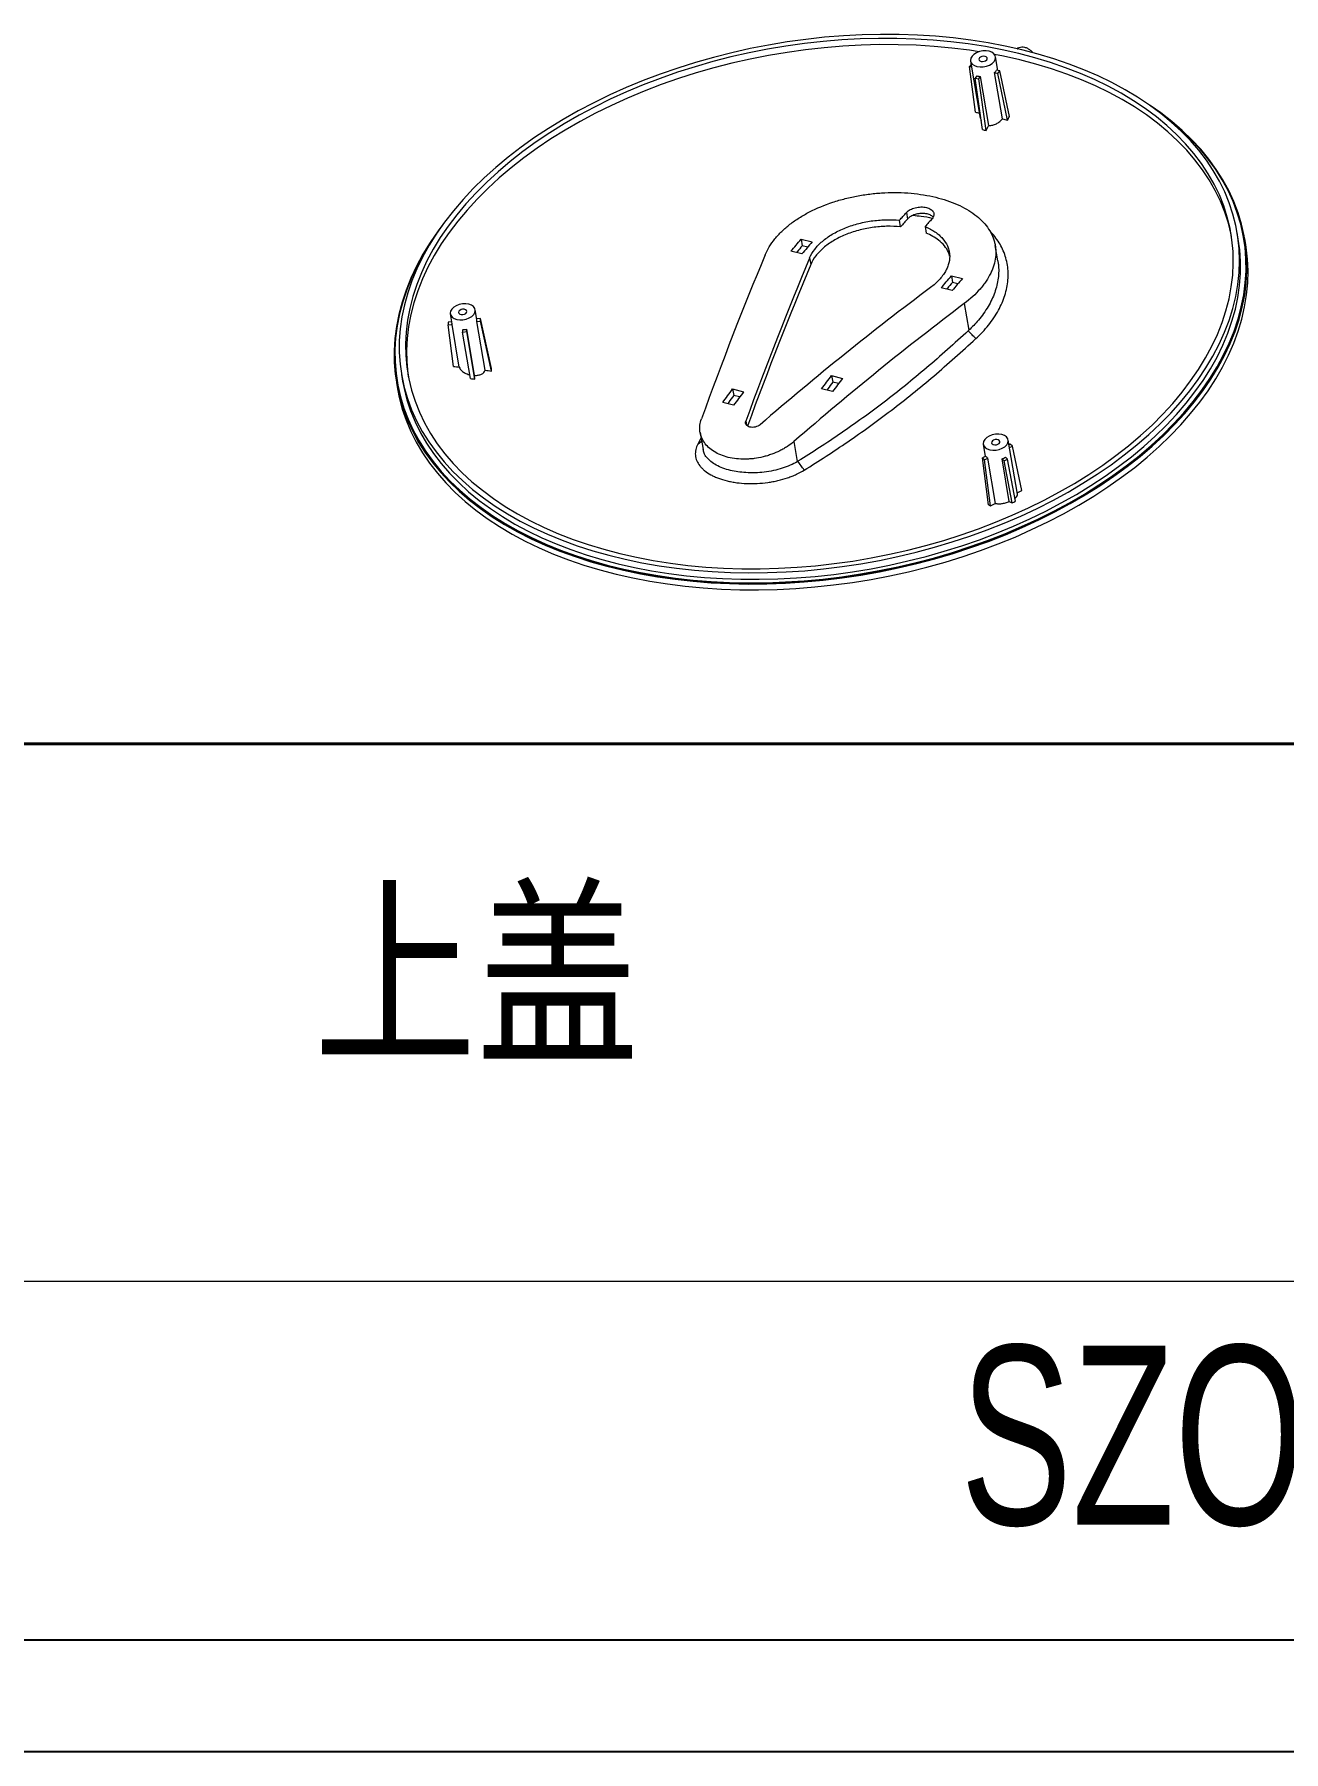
# Model space of a CAD drawing. Header units: inches. Extents: x -1125 to 2189, y 556 to 1115.
# Drawn here: x 289 to 437.1, y 557 to 760.6 of the extents above; entities that cross this region are included whole.
import ezdxf

# ---------------------------------------------------------------- set-up
doc = ezdxf.new("R2010")
doc.units = ezdxf.units.IN
doc.layers.add('文字', color=81, linetype='Continuous')
doc.layers.add('粗实线', color=7, linetype='Continuous', lineweight=30)
doc.layers.add('细实线', color=3, linetype='Continuous', lineweight=9)
doc.styles.add('宋体', font='', dxfattribs={"width": 0.8, "height": 3.5})
doc.styles.add('长仿宋', font='', dxfattribs={"width": 0.7, "height": 4})
doc.styles.get('宋体').set_extended_font_data('SimSun')
doc.styles.get('长仿宋').set_extended_font_data('SimSun')

msp = doc.modelspace()

# ---------------------------------------------------------------- linework, layer by layer
at = {"color": 7, "linetype": 'Continuous', "lineweight": 15}
for p, q in [((399.968, 757.435), (401.121, 750.649)), ((403.199, 756.327), (402.926, 757.938)), ((400.035, 757.038), (399.838, 756.791)), ((399.838, 756.791), (400.088, 756.73)), ((400.554, 751.368), (399.838, 756.791)), ((400.72, 755.696), (400.499, 755.419)), ((400.499, 755.419), (400.934, 755.313)), ((401.382, 749.308), (400.499, 755.419)), ((400.934, 755.313), (401.154, 755.59)), ((401.817, 749.202), (400.934, 755.313)), ((402.137, 749.809), (401.154, 755.59)), ((403.741, 750.581), (402.809, 756.064)), ((402.809, 756.064), (403.211, 755.966)), ((403.449, 756.266), (403.048, 756.364)), ((403.211, 755.966), (403.449, 756.266)), ((404.356, 750.438), (403.211, 755.966)), ((404.57, 750.86), (403.449, 756.266)), ((401.135, 750.652), (401.233, 750.343)), ((392.366, 739.482), (392.497, 738.708)), ((391.68, 737.783), (391.549, 738.557)), ((394.589, 737.814), (394.721, 737.04)), ((431.714, 736.332), (431.583, 737.105)), ((379.98, 734.568), (378.677, 734.887)), ((379.882, 736.317), (381.186, 735.999)), ((379.882, 736.317), (380.014, 735.544)), ((380.666, 735.385), (380.014, 735.544)), ((403.205, 733.749), (402.896, 735.568)), ((432.368, 736.364), (432.355, 736.441)), ((432.585, 735.686), (432.467, 736.381)), ((380.888, 734.087), (381.019, 733.314)), ((397.691, 731.964), (398.994, 731.645)), ((397.691, 731.964), (397.822, 731.191)), ((398.475, 731.031), (397.822, 731.191)), ((397.789, 730.215), (396.486, 730.533)), ((338.281, 727.449), (338.478, 726.291)), ((341.435, 726.793), (341.238, 727.952)), ((341.875, 726.922), (341.422, 726.869)), ((341.886, 726.61), (341.875, 726.922)), ((343.153, 721.003), (341.875, 726.922)), ((399.213, 728.682), (399.752, 725.513)), ((338.438, 726.522), (338.027, 726.474)), ((338.027, 726.474), (338.038, 726.162)), ((338.038, 726.162), (338.496, 726.215)), ((338.65, 721.245), (338.038, 726.162)), ((339.357, 721.151), (338.496, 726.215)), ((339.739, 725.589), (339.749, 725.301)), ((339.749, 725.301), (340.245, 725.358)), ((340.664, 719.795), (339.749, 725.301)), ((341.167, 720.164), (340.235, 725.647)), ((340.245, 725.358), (340.235, 725.647)), ((341.18, 719.728), (340.245, 725.358)), ((341.428, 726.556), (341.886, 726.61)), ((342.41, 720.776), (341.428, 726.556)), ((343.164, 720.691), (341.886, 726.61)), ((331.909, 719.289), (332.027, 718.593)), ((331.994, 719.383), (332.007, 719.305)), ((332.504, 720.264), (332.635, 719.492)), ((371.756, 718.56), (373.059, 718.241)), ((371.756, 718.56), (371.887, 717.786)), ((383.617, 718.267), (382.314, 718.585)), ((383.498, 720.141), (384.801, 719.822)), ((383.498, 720.141), (383.629, 719.368)), ((384.324, 719.198), (383.629, 719.368)), ((371.881, 716.65), (370.578, 716.969)), ((372.593, 717.614), (371.887, 717.786)), ((368.014, 712.786), (367.633, 712.032)), ((367.906, 713.417), (368.251, 711.391)), ((405.526, 706.076), (404.433, 712.503)), ((367.633, 712.032), (368.084, 712.371)), ((379.024, 712.334), (379.429, 709.95)), ((401.769, 710.604), (401.377, 710.414)), ((401.377, 710.414), (401.634, 710.172)), ((402.098, 704.836), (401.377, 710.414)), ((401.476, 712), (401.717, 710.579)), ((404.36, 710.258), (404.123, 710.481)), ((404.669, 712.014), (404.528, 711.945)), ((404.586, 711.607), (404.926, 711.772)), ((404.926, 711.772), (404.669, 712.014)), ((406.041, 706.518), (404.926, 711.772)), ((401.634, 710.172), (402.026, 710.362)), ((402.338, 704.718), (401.634, 710.172)), ((402.937, 705.001), (402.026, 710.362)), ((404.56, 705.211), (403.699, 710.275)), ((403.699, 710.275), (403.936, 710.052)), ((403.936, 710.052), (404.36, 710.258)), ((404.881, 705.054), (403.936, 710.052)), ((405.305, 705.26), (404.36, 710.258)), ((405.497, 706.246), (406.041, 706.518))]:
    msp.add_line(p, q, dxfattribs=at)
at = {"color": 8, "linetype": 'Continuous', "lineweight": 15}
msp.add_line((373.327, 714.738), (373.403, 714.294), dxfattribs=at)
for p, q in [((-148.9, 570.314), (599.586, 570.314)), ((-175.443, 557.043), (612.857, 557.043))]:
    msp.add_line(p, q)
at = {"color": 7, "linetype": 'Continuous', "lineweight": 15, "flags": 128}
for points in [[(406.044, 758.763), (404.075, 759.209), (402.063, 759.594), (400.011, 759.917), (397.924, 760.179), (395.804, 760.378), (393.658, 760.514), (391.489, 760.587), (389.3, 760.596), (387.098, 760.542), (384.885, 760.425), (382.667, 760.245), (380.447, 760.003), (378.231, 759.698), (376.022, 759.331), (373.825, 758.904), (371.645, 758.416), (369.485, 757.87), (367.35, 757.266), (365.244, 756.605), (363.171, 755.888), (361.137, 755.118), (359.143, 754.295), (357.195, 753.421), (355.296, 752.498), (353.451, 751.528), (351.662, 750.512), (349.934, 749.453), (348.269, 748.353), (346.671, 747.214), (345.144, 746.038), (343.69, 744.828), (342.312, 743.585), (341.012, 742.313), (339.795, 741.014), (338.661, 739.69), (337.613, 738.345), (336.654, 736.98), (335.785, 735.599), (335.007, 734.204), (334.323, 732.798), (333.734, 731.384), (333.24, 729.965), (332.844, 728.543), (332.545, 727.122), (332.344, 725.703), (332.242, 724.291), (332.239, 722.887), (332.335, 721.494), (332.53, 720.116), (332.822, 718.755), (333.213, 717.414), (333.7, 716.095), (334.284, 714.801), (334.962, 713.535), (335.734, 712.298), (336.598, 711.095), (337.552, 709.926), (338.594, 708.794), (339.723, 707.702), (340.935, 706.651), (342.229, 705.645), (343.603, 704.684), (345.052, 703.77), (346.575, 702.906), (348.169, 702.094), (349.829, 701.334), (351.554, 700.628), (353.339, 699.978), (355.181, 699.385), (357.077, 698.851), (359.022, 698.375), (361.012, 697.96), (363.045, 697.606), (365.115, 697.313), (367.219, 697.083), (369.352, 696.915), (371.511, 696.811), (373.69, 696.769), (375.886, 696.791), (378.094, 696.877), (380.31, 697.025), (382.53, 697.237), (384.748, 697.511), (386.962, 697.847), (389.165, 698.244), (391.354, 698.701), (393.525, 699.218), (395.673, 699.793), (397.794, 700.426), (399.883, 701.115), (401.938, 701.859), (403.952, 702.656), (405.924, 703.504), (407.847, 704.403), (409.72, 705.35), (411.538, 706.343), (413.297, 707.381), (414.994, 708.46), (416.625, 709.58), (418.188, 710.738), (419.679, 711.932), (421.096, 713.158), (422.435, 714.416), (423.693, 715.702), (424.869, 717.014), (425.96, 718.349), (426.964, 719.704), (427.879, 721.077), (428.702, 722.465), (429.433, 723.866), (430.07, 725.276), (430.612, 726.693), (431.057, 728.114), (431.405, 729.536), (431.655, 730.957), (431.806, 732.373), (431.858, 733.781), (431.812, 735.18), (431.667, 736.565), (431.423, 737.935), (431.081, 739.287), (430.642, 740.617), (430.106, 741.924), (429.475, 743.204), (428.75, 744.456), (427.932, 745.676), (427.023, 746.863), (426.025, 748.014), (424.939, 749.126), (423.768, 750.197), (422.515, 751.226), (421.181, 752.21), (419.769, 753.148), (418.282, 754.036), (416.724, 754.875), (415.096, 755.661), (413.403, 756.394), (411.648, 757.072), (409.834, 757.694), (407.964, 758.258), (406.044, 758.763)], [(405.685, 758.314), (403.732, 758.756), (401.736, 759.137), (399.699, 759.457), (397.627, 759.715), (395.524, 759.91), (393.393, 760.043), (391.24, 760.112), (389.068, 760.119), (386.882, 760.061), (384.687, 759.941), (382.486, 759.758), (380.284, 759.512), (378.085, 759.204), (375.895, 758.834), (373.717, 758.404), (371.555, 757.914), (369.415, 757.365), (367.301, 756.759), (365.216, 756.095), (363.164, 755.377), (361.151, 754.605), (359.18, 753.781), (357.255, 752.906), (355.38, 751.982), (353.559, 751.011), (351.795, 749.996), (350.092, 748.937), (348.453, 747.838), (346.882, 746.7), (345.381, 745.526), (343.955, 744.318), (342.605, 743.079), (341.335, 741.81), (340.146, 740.515), (339.042, 739.197), (338.025, 737.857), (337.096, 736.498), (336.258, 735.124), (335.512, 733.737), (334.86, 732.34), (334.302, 730.935), (333.841, 729.526), (333.477, 728.115), (333.211, 726.705), (333.043, 725.3), (332.974, 723.901), (333.003, 722.511), (333.132, 721.135), (333.359, 719.773), (333.683, 718.429), (334.106, 717.106), (334.624, 715.806), (335.239, 714.533), (335.947, 713.287), (336.749, 712.073), (337.641, 710.892), (338.623, 709.747), (339.693, 708.64), (340.848, 707.574), (342.085, 706.55), (343.404, 705.57), (344.8, 704.638), (346.271, 703.753), (347.814, 702.919), (349.426, 702.137), (351.103, 701.408), (352.843, 700.734), (354.642, 700.116), (356.496, 699.556), (358.401, 699.054), (360.354, 698.613), (362.351, 698.231), (364.388, 697.912), (366.459, 697.654), (368.563, 697.458), (370.693, 697.326), (372.847, 697.256), (375.018, 697.25), (377.204, 697.307), (379.4, 697.428), (381.601, 697.611), (383.803, 697.857), (386.001, 698.165), (388.192, 698.534), (390.37, 698.964), (392.531, 699.454), (394.671, 700.003), (396.786, 700.61), (398.871, 701.273), (400.922, 701.992), (402.935, 702.764), (404.906, 703.588), (406.831, 704.463), (408.707, 705.387), (410.528, 706.357), (412.292, 707.373), (413.995, 708.431), (415.634, 709.53), (417.205, 710.668), (418.705, 711.842), (420.132, 713.05), (421.482, 714.29), (422.752, 715.558), (423.94, 716.853), (425.044, 718.172), (426.062, 719.512), (426.99, 720.87), (427.829, 722.244), (428.575, 723.632), (429.227, 725.029), (429.784, 726.433), (430.245, 727.843), (430.609, 729.254), (430.876, 730.663), (431.044, 732.069), (431.113, 733.468), (431.083, 734.857), (430.955, 736.234), (430.728, 737.596), (430.403, 738.939), (429.981, 740.262), (429.462, 741.562), (428.848, 742.836), (428.139, 744.081), (427.338, 745.296), (426.445, 746.476), (425.463, 747.621), (424.394, 748.728), (423.239, 749.795), (422.001, 750.819), (420.683, 751.798), (419.287, 752.731), (417.816, 753.615), (416.273, 754.45), (414.661, 755.232), (412.983, 755.961), (411.243, 756.635), (409.445, 757.253), (407.591, 757.813), (405.685, 758.314)], [(401.002, 758.538), (399.825, 758.715), (397.753, 758.973), (395.65, 759.168), (393.52, 759.301), (391.366, 759.37), (389.194, 759.376), (387.009, 759.319), (384.813, 759.199), (382.612, 759.015), (380.41, 758.769), (378.211, 758.462), (376.021, 758.092), (373.843, 757.662), (371.682, 757.172), (369.541, 756.623), (367.427, 756.016), (365.342, 755.353), (363.291, 754.635), (361.277, 753.863), (359.306, 753.038), (357.381, 752.163), (355.506, 751.24), (353.685, 750.269), (351.921, 749.254), (350.218, 748.195), (348.579, 747.096), (347.008, 745.958), (345.508, 744.784), (344.081, 743.576), (342.731, 742.337), (341.461, 741.068), (340.273, 739.773), (339.169, 738.454), (338.151, 737.114), (337.223, 735.756), (336.384, 734.382), (335.638, 732.995), (334.986, 731.598), (334.429, 730.193), (333.967, 728.784), (333.603, 727.373), (333.337, 725.963), (333.169, 724.557), (333.1, 723.158), (333.13, 721.769), (333.258, 720.392), (333.31, 720.019)], [(402.163, 758.585), (401.802, 758.636), (401.416, 758.624), (401.032, 758.547), (400.676, 758.412), (400.374, 758.227), (400.144, 758.005), (400.003, 757.762), (399.96, 757.514), (400.019, 757.277), (400.175, 757.068), (400.417, 756.902), (400.73, 756.789), (401.092, 756.737), (401.478, 756.75), (401.862, 756.827), (402.217, 756.962), (402.52, 757.147), (402.75, 757.368), (402.891, 757.611), (402.933, 757.86), (402.875, 758.096), (402.719, 758.305), (402.476, 758.472), (402.163, 758.585)], [(401.686, 757.986), (401.501, 758.004), (401.308, 757.973), (401.137, 757.899), (401.012, 757.793), (400.954, 757.67), (400.971, 757.55), (401.06, 757.451), (401.208, 757.387), (401.392, 757.37), (401.585, 757.4), (401.757, 757.474), (401.881, 757.581), (401.939, 757.703), (401.923, 757.823), (401.834, 757.923), (401.686, 757.986)], [(405.811, 757.572), (403.858, 758.014), (402.792, 758.226)], [(430.903, 736.607), (430.854, 736.853), (430.529, 738.197), (430.107, 739.52), (429.588, 740.82), (428.974, 742.094), (428.266, 743.339), (427.464, 744.553), (426.572, 745.734), (425.59, 746.879), (424.52, 747.986), (423.365, 749.053), (422.128, 750.077), (420.809, 751.056), (419.413, 751.989), (417.942, 752.873), (416.399, 753.707), (414.787, 754.49), (413.11, 755.219), (411.37, 755.893), (409.571, 756.51), (407.717, 757.07), (405.811, 757.572)], [(337.287, 737.897), (336.845, 737.298), (335.9, 735.919), (335.046, 734.523), (334.284, 733.115), (333.616, 731.697), (333.043, 730.27), (332.566, 728.839), (332.186, 727.407), (331.904, 725.975), (331.72, 724.546), (331.636, 723.124), (331.65, 721.711), (331.763, 720.311), (331.974, 718.924), (332.284, 717.556), (332.692, 716.207), (333.196, 714.882), (333.797, 713.581), (334.492, 712.309), (335.28, 711.066), (336.16, 709.857), (337.131, 708.683), (338.189, 707.546), (339.334, 706.449), (340.562, 705.394), (341.872, 704.383), (343.261, 703.418), (344.726, 702.5), (346.264, 701.632), (347.873, 700.816), (349.548, 700.052), (351.288, 699.343), (353.088, 698.689), (354.945, 698.092), (356.855, 697.554), (358.815, 697.075), (360.821, 696.656), (362.868, 696.298), (364.954, 696.002), (367.073, 695.768), (369.221, 695.597), (371.395, 695.489), (373.59, 695.444), (375.802, 695.463), (378.027, 695.545), (380.259, 695.69), (382.496, 695.898), (384.731, 696.168), (386.962, 696.501), (389.184, 696.895), (391.391, 697.349), (393.581, 697.863), (395.748, 698.436), (397.889, 699.066), (399.999, 699.753), (402.075, 700.494), (404.111, 701.289), (406.104, 702.136), (408.051, 703.034), (409.947, 703.98), (411.789, 704.972), (413.573, 706.009), (415.295, 707.089), (416.953, 708.21), (418.542, 709.369), (420.061, 710.564), (421.505, 711.793), (422.872, 713.053), (424.16, 714.342), (425.365, 715.658), (426.486, 716.997), (427.521, 718.358), (428.467, 719.737), (429.322, 721.132), (430.084, 722.54), (430.754, 723.959), (431.328, 725.385), (431.806, 726.816), (432.186, 728.249), (432.469, 729.681), (432.654, 731.109), (432.74, 732.531), (432.727, 733.944), (432.614, 735.345), (432.404, 736.731), (432.095, 738.1), (431.688, 739.449), (431.185, 740.775), (430.585, 742.076), (429.891, 743.348), (429.103, 744.591), (428.224, 745.801), (427.255, 746.975), (426.197, 748.112), (425.053, 749.209), (423.826, 750.265), (422.517, 751.277), (421.242, 752.167)], [(336.674, 737.011), (335.959, 735.95), (335.109, 734.558), (334.35, 733.153), (333.686, 731.738), (333.116, 730.316), (332.642, 728.889), (332.265, 727.459), (331.985, 726.031), (331.804, 724.606), (331.721, 723.188), (331.737, 721.779), (331.851, 720.382), (332.063, 719), (332.374, 717.635), (332.782, 716.291), (333.286, 714.969), (333.886, 713.672), (334.58, 712.403), (335.367, 711.164), (336.246, 709.959), (337.215, 708.788), (338.271, 707.654), (339.413, 706.561), (340.639, 705.509), (341.946, 704.5), (343.332, 703.538), (344.793, 702.623), (346.328, 701.758), (347.933, 700.943), (349.604, 700.182), (351.339, 699.474), (353.135, 698.822), (354.987, 698.227), (356.893, 697.69), (358.847, 697.213), (360.848, 696.795), (362.89, 696.438), (364.97, 696.142), (367.083, 695.909), (369.226, 695.738), (371.394, 695.63), (373.584, 695.585), (375.79, 695.603), (378.008, 695.684), (380.235, 695.829), (382.465, 696.036), (384.695, 696.305), (386.92, 696.636), (389.136, 697.029), (391.338, 697.481), (393.522, 697.994), (395.684, 698.564), (397.82, 699.192), (399.925, 699.876), (401.995, 700.615), (404.027, 701.407), (406.016, 702.251), (407.958, 703.146), (409.85, 704.088), (411.688, 705.077), (413.468, 706.111), (415.187, 707.188), (416.842, 708.305), (418.428, 709.46), (419.944, 710.651), (421.386, 711.876), (422.751, 713.133), (424.038, 714.418), (425.242, 715.729), (426.362, 717.065), (427.396, 718.422), (428.341, 719.797), (429.196, 721.188), (429.959, 722.592), (430.629, 724.007), (431.204, 725.429), (431.683, 726.856), (432.066, 728.285), (432.351, 729.714), (432.538, 731.138), (432.626, 732.557), (432.616, 733.967), (432.507, 735.364), (432.3, 736.747), (431.995, 738.113), (431.593, 739.459), (431.094, 740.783), (430.499, 742.081), (429.81, 743.351), (429.028, 744.592), (428.154, 745.799), (427.191, 746.972), (426.139, 748.107), (425.002, 749.204), (423.78, 750.258), (422.478, 751.269), (422.113, 751.533)], [(391.549, 738.557), (391.651, 738.673), (391.753, 738.789), (391.855, 738.905), (391.957, 739.021), (392.059, 739.136), (392.161, 739.252), (392.264, 739.367), (392.366, 739.482)], [(392.497, 738.708), (392.395, 738.593), (392.293, 738.478), (392.191, 738.362), (392.089, 738.247), (391.986, 738.131), (391.884, 738.015), (391.782, 737.899), (391.68, 737.783)], [(395.406, 738.739), (395.304, 738.624), (395.202, 738.508), (395.1, 738.393), (394.998, 738.277), (394.895, 738.162), (394.793, 738.046), (394.691, 737.93), (394.589, 737.814)], [(332.007, 719.305), (332.073, 718.941), (332.382, 717.576), (332.789, 716.23), (333.293, 714.907), (333.892, 713.609), (334.585, 712.339), (335.372, 711.099), (336.251, 709.892), (337.219, 708.72), (338.276, 707.586), (339.418, 706.491), (340.644, 705.438), (341.951, 704.429), (343.337, 703.466), (344.799, 702.55), (346.335, 701.684), (347.94, 700.869), (349.612, 700.106), (351.349, 699.398), (353.145, 698.746), (354.999, 698.151), (356.905, 697.613), (358.861, 697.135), (360.863, 696.717), (362.906, 696.36), (364.987, 696.064), (367.102, 695.831), (369.247, 695.66), (371.416, 695.552), (373.607, 695.507), (375.815, 695.526), (378.035, 695.608), (380.263, 695.753), (382.495, 695.96), (384.726, 696.23), (386.952, 696.562), (389.169, 696.955), (391.373, 697.409), (393.558, 697.922), (395.721, 698.494), (397.858, 699.123), (399.964, 699.808), (402.035, 700.548), (404.067, 701.341), (406.057, 702.187), (408, 703.082), (409.892, 704.026), (411.73, 705.016), (413.51, 706.052), (415.229, 707.129), (416.884, 708.248), (418.47, 709.404), (419.986, 710.597), (421.427, 711.824), (422.792, 713.081), (424.077, 714.368), (425.28, 715.681), (426.399, 717.018), (427.431, 718.376), (428.375, 719.752), (429.229, 721.145), (429.99, 722.55), (430.658, 723.966), (431.231, 725.389), (431.708, 726.817), (432.088, 728.247), (432.371, 729.676), (432.555, 731.102), (432.641, 732.521), (432.627, 733.931), (432.516, 735.33), (432.368, 736.364)], [(332.027, 718.593), (332.234, 717.547), (332.593, 716.187), (333.049, 714.85), (333.601, 713.536), (334.249, 712.249), (334.991, 710.991), (335.825, 709.765), (336.751, 708.573), (337.765, 707.417), (338.867, 706.299), (340.054, 705.223), (341.323, 704.189), (342.673, 703.201), (344.1, 702.259), (345.603, 701.366), (347.177, 700.523), (348.819, 699.733), (350.528, 698.996), (352.298, 698.314), (354.127, 697.688), (356.012, 697.121), (357.948, 696.612), (359.931, 696.163), (361.958, 695.774), (364.026, 695.447), (366.129, 695.182), (368.263, 694.979), (370.425, 694.84), (372.611, 694.763), (374.815, 694.75), (377.034, 694.801), (379.264, 694.914), (381.499, 695.091), (383.736, 695.331), (385.97, 695.632), (388.197, 695.996), (390.412, 696.42), (392.612, 696.905), (394.791, 697.449), (396.946, 698.05), (399.072, 698.709), (401.165, 699.424), (403.222, 700.192), (405.238, 701.014), (407.208, 701.887), (409.13, 702.809), (410.999, 703.778), (412.813, 704.794), (414.566, 705.853), (416.257, 706.954), (417.881, 708.094), (419.435, 709.272), (420.916, 710.484), (422.322, 711.729), (423.65, 713.005), (424.897, 714.308), (426.06, 715.636), (427.138, 716.987), (428.128, 718.357), (429.028, 719.745), (429.837, 721.147), (430.553, 722.561), (431.174, 723.984), (431.7, 725.413), (432.129, 726.846), (432.46, 728.279), (432.693, 729.709), (432.828, 731.135), (432.864, 732.553), (432.8, 733.961), (432.638, 735.355), (432.585, 735.686)], [(332.635, 719.492), (332.8, 718.637), (333.143, 717.287), (333.584, 715.958), (334.12, 714.653), (334.752, 713.374), (335.478, 712.124), (336.297, 710.905), (337.206, 709.72), (338.204, 708.57), (339.29, 707.46), (340.461, 706.389), (341.714, 705.362), (343.048, 704.379), (344.459, 703.442), (345.945, 702.555), (347.502, 701.717), (349.129, 700.932), (350.821, 700.199), (352.575, 699.522), (354.388, 698.901), (356.255, 698.338), (358.175, 697.833), (360.141, 697.388), (362.152, 697.003), (364.202, 696.68), (366.288, 696.418), (368.405, 696.219), (370.549, 696.083), (372.717, 696.01), (374.903, 696), (377.104, 696.053), (379.315, 696.17), (381.531, 696.349), (383.749, 696.591), (385.963, 696.895), (388.17, 697.26), (390.366, 697.687), (392.545, 698.173), (394.703, 698.718), (396.837, 699.321), (398.941, 699.981), (401.012, 700.696), (403.046, 701.465), (405.039, 702.286), (406.986, 703.158), (408.884, 704.079), (410.729, 705.048), (412.518, 706.062), (414.246, 707.119), (415.911, 708.217), (417.509, 709.354), (419.037, 710.528), (420.492, 711.737), (421.871, 712.978), (423.171, 714.248), (424.39, 715.545), (425.525, 716.867), (426.575, 718.211), (427.536, 719.574), (428.407, 720.953), (429.187, 722.347), (429.874, 723.751), (430.466, 725.163), (430.962, 726.581), (431.362, 728.002), (431.664, 729.423), (431.868, 730.84), (431.974, 732.252), (431.981, 733.655), (431.889, 735.046), (431.714, 736.332)], [(378.677, 734.887), (378.828, 735.066), (378.978, 735.246), (379.129, 735.425), (379.28, 735.604), (379.43, 735.783), (379.581, 735.961), (379.732, 736.139), (379.882, 736.317)], [(380.014, 735.544), (379.863, 735.366), (379.712, 735.188), (379.562, 735.01), (379.411, 734.831), (379.325, 734.729)], [(381.186, 735.999), (381.035, 735.821), (380.884, 735.643), (380.733, 735.464), (380.583, 735.285), (380.432, 735.106), (380.281, 734.927), (380.131, 734.748), (379.98, 734.568)], [(396.486, 730.533), (396.636, 730.713), (396.787, 730.892), (396.937, 731.071), (397.088, 731.25), (397.239, 731.429), (397.389, 731.608), (397.54, 731.786), (397.691, 731.964)], [(397.822, 731.191), (397.671, 731.013), (397.521, 730.835), (397.37, 730.656), (397.219, 730.478), (397.133, 730.375)], [(398.994, 731.645), (398.843, 731.467), (398.692, 731.289), (398.542, 731.111), (398.391, 730.932), (398.24, 730.753), (398.09, 730.574), (397.939, 730.394), (397.789, 730.215)], [(338.273, 727.528), (338.332, 727.291), (338.488, 727.082), (338.73, 726.916), (339.043, 726.803), (339.405, 726.751), (339.791, 726.764), (340.174, 726.84), (340.53, 726.976), (340.833, 727.16), (341.063, 727.382), (341.204, 727.625), (341.246, 727.874), (341.188, 728.11), (341.032, 728.319), (340.789, 728.485), (340.476, 728.598), (340.114, 728.65), (339.728, 728.637), (339.345, 728.561), (338.989, 728.425), (338.686, 728.241), (338.457, 728.019), (338.315, 727.776), (338.273, 727.528)], [(339.264, 727.643), (339.306, 727.528), (339.416, 727.439), (339.579, 727.39), (339.77, 727.388), (339.959, 727.434), (340.117, 727.521), (340.221, 727.634), (340.255, 727.758), (340.213, 727.873), (340.103, 727.962), (339.94, 728.011), (339.749, 728.013), (339.56, 727.967), (339.402, 727.881), (339.298, 727.767), (339.264, 727.643)], [(338.496, 726.215), (338.485, 726.253), (338.478, 726.291)], [(370.578, 716.969), (370.725, 717.169), (370.872, 717.368), (371.019, 717.567), (371.167, 717.766), (371.314, 717.965), (371.461, 718.163), (371.609, 718.362), (371.756, 718.56)], [(382.314, 718.585), (382.461, 718.781), (382.609, 718.976), (382.757, 719.17), (382.905, 719.365), (383.053, 719.559), (383.201, 719.753), (383.349, 719.947), (383.498, 720.141)], [(383.629, 719.368), (383.481, 719.175), (383.333, 718.981), (383.185, 718.787), (383.037, 718.592), (382.919, 718.437)], [(384.801, 719.822), (384.652, 719.629), (384.504, 719.435), (384.356, 719.241), (384.208, 719.046), (384.06, 718.852), (383.912, 718.657), (383.764, 718.462), (383.617, 718.267)], [(371.887, 717.786), (371.74, 717.588), (371.593, 717.39), (371.445, 717.191), (371.298, 716.993), (371.173, 716.823)], [(373.059, 718.241), (372.912, 718.043), (372.764, 717.845), (372.617, 717.646), (372.47, 717.447), (372.322, 717.249), (372.175, 717.049), (372.028, 716.85), (371.881, 716.65)], [(403.725, 711.527), (404.028, 711.711), (404.258, 711.933), (404.399, 712.176), (404.441, 712.425), (404.382, 712.661), (404.226, 712.87), (403.984, 713.036), (403.671, 713.149), (403.309, 713.201), (402.923, 713.188), (402.54, 713.112), (402.184, 712.976), (401.881, 712.792), (401.651, 712.57), (401.51, 712.327), (401.468, 712.078), (401.526, 711.842), (401.683, 711.633), (401.925, 711.467), (402.238, 711.354), (402.6, 711.302), (402.986, 711.315), (403.369, 711.391), (403.725, 711.527)], [(403.211, 712.01), (403.354, 712.107), (403.436, 712.226), (403.444, 712.35), (403.378, 712.458), (403.248, 712.534), (403.073, 712.568), (402.88, 712.554), (402.698, 712.493), (402.555, 712.396), (402.473, 712.277), (402.464, 712.154), (402.53, 712.045), (402.661, 711.969), (402.836, 711.935), (403.029, 711.949), (403.211, 712.01)]]:
    msp.add_lwpolyline(points, dxfattribs=at)
at = {"color": 7, "linetype": 'Continuous', "lineweight": 15}
for centre, radius, start, end in [((401.342, 757.299), 1.72, 248.79176, 263.73335), ((402.095, 756.879), 1.084, 311.23669, 331.58988), ((340.838, 726.694), 0.606, 346.85245, 9.41819), ((339.713, 727.975), 2.386, 270.63878, 282.64072), ((402.466, 711.088), 0.849, 214.75797, 238.72505), ((403.036, 712.177), 2.014, 289.20308, 302.64574)]:
    msp.add_arc(centre, radius, start, end, dxfattribs=at)
for centre, major_axis, ratio, start_param, end_param in [((417.007, 472.624), (24.479, 335.445), 0.2798359, 0.69595, 0.7838936), ((421.931, 471.42), (24.479, 335.445), 0.2798359, 0.6919409, 0.7798786), ((421.931, 471.42), (24.405, 334.435), 0.2798359, 0.6918527, 0.7791777), ((432.061, 468.944), (154.941, 300.582), 0.5859955, 0.8791644, 0.9671021), ((436.985, 467.74), (154.941, 300.582), 0.5859955, 0.8831734, 0.9711171)]:
    msp.add_ellipse(centre, major_axis=major_axis, ratio=ratio, start_param=start_param, end_param=end_param, dxfattribs=at)
for points, knots in [([(405.509, 758.869), (405.513, 758.877), (405.557, 758.963), (405.733, 759.059), (406.02, 759.129), (406.364, 759.091), (406.722, 758.958), (407.054, 758.737), (407.279, 758.54), (407.358, 758.418), (407.368, 758.402)], [0, 0, 0, 0, 0.0155698, 0.1755007, 0.3354874, 0.496245, 0.6561001, 0.8160313, 0.9760186, 1, 1, 1, 1]), ([(400.554, 751.368), (400.621, 751.35), (400.776, 751.31), (400.931, 751.271), (401.02, 751.248)], [0, 0, 0, 0, 0.4320731, 1, 1, 1, 1]), ([(402.137, 749.809), (402.283, 749.798), (402.438, 749.809), (402.741, 749.872), (402.893, 749.925), (403.176, 750.063), (403.311, 750.15), (403.489, 750.299), (403.545, 750.352), (403.649, 750.463), (403.698, 750.521), (403.741, 750.581)], [0, 0, 0, 0, 0.25, 0.25, 0.5, 0.5, 0.75, 0.75, 0.875, 0.875, 1, 1, 1, 1]), ([(403.741, 750.581), (403.844, 750.557), (403.946, 750.533), (404.151, 750.485), (404.254, 750.462), (404.356, 750.438)], [0, 0, 0, 0, 0.5, 0.5, 1, 1, 1, 1]), ([(375.612, 734.452), (375.886, 735.107), (376.272, 735.741), (376.895, 736.507), (377.027, 736.659), (377.301, 736.957), (377.444, 737.103), (377.891, 737.534), (378.212, 737.811), (378.901, 738.346), (379.268, 738.604), (379.855, 738.974), (380.056, 739.095), (380.465, 739.329), (380.674, 739.442), (381.737, 739.989), (382.65, 740.37), (383.872, 740.774), (384.119, 740.851), (384.617, 740.996), (384.867, 741.064), (385.623, 741.256), (386.133, 741.367), (387.166, 741.555), (387.69, 741.633), (388.484, 741.723), (388.75, 741.749), (389.278, 741.792), (389.541, 741.809), (390.852, 741.871), (391.887, 741.851), (393.418, 741.715), (393.919, 741.652), (394.894, 741.493), (395.37, 741.397), (396.762, 741.056), (397.613, 740.769), (398.78, 740.25), (399.15, 740.062), (399.851, 739.656), (400.175, 739.441), (400.773, 738.99), (401.047, 738.753), (401.544, 738.256), (401.768, 737.996), (402.359, 737.183), (402.634, 736.614), (402.837, 735.87), (402.87, 735.719), (402.921, 735.415), (402.94, 735.26), (402.973, 734.794), (402.965, 734.482), (402.89, 733.856), (402.824, 733.541), (402.68, 733.068), (402.625, 732.909), (402.5, 732.592), (402.429, 732.432), (402.197, 731.956), (402.014, 731.641), (401.699, 731.175), (401.587, 731.02), (401.349, 730.713), (401.223, 730.56), (400.562, 729.803), (399.936, 729.227), (399.213, 728.682)], [0, 0, 0, 0, 0.0625, 0.0625, 0.078125, 0.078125, 0.09375, 0.09375, 0.125, 0.125, 0.15625, 0.15625, 0.171875, 0.171875, 0.1875, 0.1875, 0.25, 0.25, 0.265625, 0.265625, 0.28125, 0.28125, 0.3125, 0.3125, 0.34375, 0.34375, 0.359375, 0.359375, 0.375, 0.375, 0.4375, 0.4375, 0.46875, 0.46875, 0.5, 0.5, 0.5625, 0.5625, 0.59375, 0.59375, 0.625, 0.625, 0.65625, 0.65625, 0.6875, 0.6875, 0.75, 0.75, 0.765625, 0.765625, 0.78125, 0.78125, 0.8125, 0.8125, 0.84375, 0.84375, 0.859375, 0.859375, 0.875, 0.875, 0.90625, 0.90625, 0.921875, 0.921875, 0.9375, 0.9375, 1, 1, 1, 1]), ([(392.366, 739.482), (392.422, 739.545), (392.487, 739.605), (392.634, 739.718), (392.717, 739.772), (392.897, 739.869), (392.992, 739.912), (393.195, 739.989), (393.303, 740.022), (393.522, 740.076), (393.633, 740.097), (393.862, 740.126), (393.977, 740.134), (394.202, 740.137), (394.315, 740.132), (394.533, 740.108), (394.637, 740.09), (394.836, 740.042), (394.931, 740.011), (395.105, 739.939), (395.183, 739.898), (395.325, 739.805), (395.387, 739.753), (395.49, 739.644), (395.532, 739.586), (395.594, 739.462), (395.614, 739.399), (395.632, 739.268), (395.63, 739.201), (395.603, 739.067), (395.579, 739), (395.509, 738.868), (395.462, 738.802), (395.406, 738.739)], [0, 0, 0, 0, 0.0625, 0.0625, 0.125, 0.125, 0.1875, 0.1875, 0.25, 0.25, 0.3125, 0.3125, 0.375, 0.375, 0.4375, 0.4375, 0.5, 0.5, 0.5625, 0.5625, 0.625, 0.625, 0.6875, 0.6875, 0.75, 0.75, 0.8125, 0.8125, 0.875, 0.875, 0.9375, 0.9375, 1, 1, 1, 1]), ([(395.534, 738.958), (395.425, 739.041), (395.205, 739.209), (394.695, 739.346), (394.118, 739.378), (393.525, 739.291), (392.991, 739.097), (392.662, 738.881), (392.529, 738.741), (392.497, 738.708)], [0, 0, 0, 0, 0.1548908, 0.3137805, 0.4724868, 0.6312828, 0.7903924, 0.9498758, 1, 1, 1, 1]), ([(393.185, 739.146), (393.497, 739.119), (394.254, 739.053), (395.01, 738.922), (395.427, 738.796), (395.447, 738.79)], [0, 0, 0, 0, 0.4013248, 0.9714844, 1, 1, 1, 1]), ([(380.888, 734.087), (381.036, 734.438), (381.237, 734.778), (381.614, 735.272), (381.753, 735.434), (382.057, 735.752), (382.222, 735.909), (382.746, 736.36), (383.137, 736.64), (383.784, 737.027), (384.011, 737.152), (384.48, 737.386), (384.72, 737.496), (385.462, 737.805), (385.981, 737.982), (386.799, 738.203), (387.075, 738.269), (387.629, 738.383), (387.908, 738.432), (388.469, 738.514), (388.752, 738.546), (389.32, 738.594), (389.607, 738.61), (390.455, 738.631), (391.008, 738.611), (391.549, 738.557)], [0, 0, 0, 0, 0.125, 0.125, 0.1875, 0.1875, 0.25, 0.25, 0.375, 0.375, 0.4375, 0.4375, 0.5, 0.5, 0.625, 0.625, 0.6875, 0.6875, 0.75, 0.75, 0.8125, 0.8125, 0.875, 0.875, 1, 1, 1, 1]), ([(391.68, 737.783), (391.134, 737.838), (390.58, 737.857), (389.738, 737.836), (389.456, 737.821), (388.887, 737.773), (388.601, 737.74), (387.755, 737.617), (387.203, 737.504), (386.392, 737.284), (386.123, 737.202), (385.6, 737.024), (385.346, 736.928), (384.605, 736.62), (384.14, 736.388), (383.488, 735.998), (383.281, 735.863), (382.889, 735.583), (382.705, 735.438), (382.357, 735.139), (382.194, 734.985), (381.89, 734.668), (381.749, 734.503), (381.368, 734.006), (381.167, 733.665), (381.019, 733.314)], [0, 0, 0, 0, 0.125, 0.125, 0.1875, 0.1875, 0.25, 0.25, 0.375, 0.375, 0.4375, 0.4375, 0.5, 0.5, 0.625, 0.625, 0.6875, 0.6875, 0.75, 0.75, 0.8125, 0.8125, 0.875, 0.875, 1, 1, 1, 1]), ([(394.589, 737.814), (395.02, 737.629), (395.406, 737.419), (395.921, 737.067), (396.081, 736.943), (396.38, 736.683), (396.518, 736.546), (396.889, 736.126), (397.083, 735.829), (397.295, 735.36), (397.352, 735.198), (397.438, 734.871), (397.467, 734.706), (397.51, 734.207), (397.484, 733.867), (397.357, 733.349), (397.301, 733.176), (397.161, 732.834), (397.079, 732.665), (396.886, 732.328), (396.777, 732.161), (396.531, 731.829), (396.394, 731.664), (395.949, 731.182), (395.607, 730.875), (395.217, 730.584)], [0, 0, 0, 0, 0.125, 0.125, 0.1875, 0.1875, 0.25, 0.25, 0.375, 0.375, 0.4375, 0.4375, 0.5, 0.5, 0.625, 0.625, 0.6875, 0.6875, 0.75, 0.75, 0.8125, 0.8125, 0.875, 0.875, 1, 1, 1, 1]), ([(397.487, 734.297), (397.445, 734.458), (397.334, 734.894), (396.889, 735.542), (396.25, 736.167), (395.514, 736.668), (394.985, 736.916), (394.721, 737.04)], [0, 0, 0, 0, 0.1432486, 0.386276, 0.6293016, 0.8146511, 1, 1, 1, 1]), ([(400.588, 724.529), (400.857, 724.786), (401.395, 725.303), (402.107, 726.129), (402.743, 726.99), (403.28, 727.872), (403.716, 728.763), (404.053, 729.661), (404.289, 730.574), (404.417, 731.48), (404.439, 732.37), (404.357, 733.242), (404.167, 734.101), (403.871, 734.929), (403.477, 735.719), (402.979, 736.46), (402.565, 736.986), (402.291, 737.245), (402.245, 737.287)], [0, 0, 0, 0, 0.06481, 0.1300702, 0.1967496, 0.2639195, 0.3287297, 0.3939905, 0.4606746, 0.5278515, 0.5925539, 0.6577078, 0.7242894, 0.7913659, 0.8558106, 0.9214183, 0.9870258, 1, 1, 1, 1]), ([(403.192, 733.747), (403.218, 733.609), (403.293, 733.209), (403.313, 732.521), (403.259, 731.691), (403.101, 730.842), (402.849, 729.997), (402.502, 729.158), (402.064, 728.33), (401.531, 727.508), (400.951, 726.763), (400.356, 726.096), (399.953, 725.707), (399.752, 725.513)], [0, 0, 0, 0, 0.0507766, 0.1477936, 0.2465294, 0.3452655, 0.4457769, 0.5433106, 0.6415179, 0.7418472, 0.842909, 0.9212808, 1, 1, 1, 1]), ([(399.7, 725.464), (398.061, 723.947), (396.408, 722.476), (393.079, 719.652), (391.404, 718.299), (388.027, 715.72), (386.329, 714.494), (382.923, 712.16), (381.216, 711.05), (379.505, 709.994)], [0, 0, 0, 0, 0.25, 0.25, 0.5, 0.5, 0.75, 0.75, 1, 1, 1, 1]), ([(380.247, 708.948), (381.972, 710.012), (383.695, 711.131), (387.127, 713.483), (388.837, 714.716), (391.388, 716.664), (392.236, 717.33), (393.924, 718.692), (394.765, 719.389), (397.276, 721.521), (398.938, 722.999), (400.588, 724.529)], [0, 0, 0, 0, 0.25, 0.25, 0.5, 0.5, 0.625, 0.625, 0.75, 0.75, 1, 1, 1, 1]), ([(339.357, 721.151), (339.388, 721.075), (339.463, 720.895), (339.728, 720.627), (340.074, 720.419), (340.375, 720.299), (340.531, 720.259), (340.589, 720.244)], [0, 0, 0, 0, 0.19674643, 0.46184169, 0.73562905, 0.90161861, 1, 1, 1, 1]), ([(341.167, 720.164), (341.243, 720.162), (341.318, 720.164), (341.466, 720.176), (341.539, 720.185), (341.678, 720.211), (341.744, 720.228), (341.87, 720.268), (341.931, 720.291), (342.099, 720.372), (342.192, 720.438), (342.337, 720.594), (342.386, 720.681), (342.41, 720.776)], [0, 0, 0, 0, 0.125, 0.125, 0.25, 0.25, 0.375, 0.375, 0.5, 0.5, 0.75, 0.75, 1, 1, 1, 1]), ([(379.024, 712.334), (378.786, 712.128), (378.528, 711.933), (378.109, 711.657), (377.963, 711.567), (377.666, 711.397), (377.515, 711.316), (377.05, 711.085), (376.728, 710.947), (376.225, 710.764), (376.054, 710.706), (375.709, 710.602), (375.536, 710.555), (375.014, 710.428), (374.662, 710.363), (374.13, 710.294), (373.951, 710.276), (373.596, 710.25), (373.42, 710.243), (372.896, 710.235), (372.554, 710.25), (371.882, 710.322), (371.551, 710.379), (370.921, 710.534), (370.624, 710.63), (370.067, 710.857), (369.806, 710.989), (369.321, 711.29), (369.103, 711.455), (368.717, 711.813), (368.548, 712.006), (368.261, 712.419), (368.146, 712.635), (367.974, 713.082), (367.916, 713.314), (367.872, 713.673), (367.865, 713.794), (367.866, 714.036), (367.874, 714.157), (367.918, 714.522), (367.977, 714.767), (368.066, 715.013)], [0, 0, 0, 0, 0.0625, 0.0625, 0.09375, 0.09375, 0.125, 0.125, 0.1875, 0.1875, 0.21875, 0.21875, 0.25, 0.25, 0.3125, 0.3125, 0.34375, 0.34375, 0.375, 0.375, 0.4375, 0.4375, 0.5, 0.5, 0.5625, 0.5625, 0.625, 0.625, 0.6875, 0.6875, 0.75, 0.75, 0.8125, 0.8125, 0.875, 0.875, 0.90625, 0.90625, 0.9375, 0.9375, 1, 1, 1, 1]), ([(375.013, 714.326), (374.939, 714.262), (374.853, 714.207), (374.66, 714.112), (374.557, 714.075), (374.34, 714.024), (374.231, 714.011), (374.014, 714.008), (373.911, 714.02), (373.718, 714.067), (373.631, 714.102), (373.483, 714.193), (373.423, 714.248), (373.335, 714.374), (373.308, 714.442), (373.29, 714.588), (373.3, 714.663), (373.327, 714.738)], [0, 0, 0, 0, 0.125, 0.125, 0.25, 0.25, 0.375, 0.375, 0.5, 0.5, 0.625, 0.625, 0.75, 0.75, 0.875, 0.875, 1, 1, 1, 1]), ([(367.633, 712.032), (367.517, 711.812), (367.435, 711.591), (367.34, 711.15), (367.325, 710.929), (367.367, 710.486), (367.423, 710.27), (367.6, 709.85), (367.722, 709.646), (367.957, 709.349), (368.044, 709.252), (368.231, 709.065), (368.332, 708.975), (368.657, 708.712), (368.902, 708.548), (369.316, 708.319), (369.461, 708.246), (369.76, 708.11), (369.915, 708.045), (370.397, 707.864), (370.739, 707.758), (371.285, 707.624), (371.473, 707.584), (371.851, 707.513), (372.043, 707.482), (372.627, 707.403), (373.028, 707.368), (373.646, 707.344), (373.854, 707.341), (374.268, 707.343), (374.475, 707.349), (375.096, 707.381), (375.51, 707.421), (376.13, 707.508), (376.336, 707.542), (376.74, 707.618), (376.939, 707.66), (377.528, 707.798), (377.908, 707.907), (378.462, 708.095), (378.643, 708.162), (378.992, 708.302), (379.162, 708.375), (379.654, 708.604), (379.962, 708.769), (380.247, 708.948)], [0, 0, 0, 0, 0.0625, 0.0625, 0.125, 0.125, 0.1875, 0.1875, 0.25, 0.25, 0.28125, 0.28125, 0.3125, 0.3125, 0.375, 0.375, 0.40625, 0.40625, 0.4375, 0.4375, 0.5, 0.5, 0.53125, 0.53125, 0.5625, 0.5625, 0.625, 0.625, 0.65625, 0.65625, 0.6875, 0.6875, 0.75, 0.75, 0.78125, 0.78125, 0.8125, 0.8125, 0.875, 0.875, 0.90625, 0.90625, 0.9375, 0.9375, 1, 1, 1, 1]), ([(379.429, 709.95), (379.42, 709.944), (379.16, 709.789), (378.592, 709.5), (377.648, 709.147), (376.608, 708.874), (375.526, 708.694), (374.412, 708.611), (373.36, 708.626), (372.375, 708.727), (371.46, 708.904), (370.587, 709.171), (369.809, 709.524), (369.16, 709.95), (368.676, 710.431), (368.361, 710.918), (368.296, 711.248), (368.267, 711.394)], [0, 0, 0, 0, 0.0025699, 0.076191, 0.1519478, 0.2255046, 0.301238, 0.3740327, 0.4489817, 0.5137913, 0.5801244, 0.6517445, 0.7254411, 0.7970895, 0.8707915, 0.9428916, 1, 1, 1, 1]), ([(402.937, 705.001), (402.983, 704.988), (403.034, 704.977), (403.142, 704.962), (403.199, 704.958), (403.322, 704.953), (403.387, 704.954), (403.522, 704.961), (403.592, 704.967), (403.806, 704.994), (403.96, 705.024), (404.262, 705.103), (404.416, 705.153), (404.56, 705.211)], [0, 0, 0, 0, 0.125, 0.125, 0.25, 0.25, 0.375, 0.375, 0.5, 0.5, 0.75, 0.75, 1, 1, 1, 1]), ([(405.24, 705.604), (405.306, 705.661), (405.462, 705.796), (405.537, 705.959), (405.524, 706.048), (405.52, 706.075)], [0, 0, 0, 0, 0.3366662, 0.8037956, 1, 1, 1, 1])]:
    msp.add_open_spline(points, degree=3, knots=knots, dxfattribs=at)
for points in [[(401.382, 749.308), (401.527, 749.272), (401.672, 749.237), (401.817, 749.202)], [(401.817, 749.202), (401.87, 749.303), (401.977, 749.505), (402.084, 749.707), (402.137, 749.809)], [(404.356, 750.438), (404.428, 750.578), (404.499, 750.719), (404.57, 750.86)], [(399.752, 725.513), (399.734, 725.496), (399.717, 725.48), (399.7, 725.464)], [(400.588, 724.529), (400.292, 724.84), (399.996, 725.152), (399.7, 725.464)], [(338.65, 721.245), (338.885, 721.213), (339.121, 721.182), (339.357, 721.151)], [(342.41, 720.776), (342.661, 720.747), (342.912, 720.718), (343.164, 720.691)], [(343.164, 720.691), (343.16, 720.794), (343.157, 720.898), (343.153, 721.003)], [(340.664, 719.795), (340.836, 719.772), (341.008, 719.75), (341.18, 719.728)], [(341.18, 719.728), (341.176, 719.873), (341.171, 720.018), (341.167, 720.164)], [(379.429, 709.95), (379.454, 709.965), (379.48, 709.98), (379.505, 709.994)], [(380.247, 708.948), (380, 709.297), (379.752, 709.645), (379.505, 709.994)], [(402.098, 704.836), (402.178, 704.796), (402.258, 704.757), (402.338, 704.718)], [(402.338, 704.718), (402.538, 704.811), (402.738, 704.906), (402.937, 705.001)], [(404.56, 705.211), (404.667, 705.158), (404.774, 705.106), (404.881, 705.054)], [(404.881, 705.054), (405.023, 705.122), (405.164, 705.191), (405.305, 705.26)]]:
    msp.add_open_spline(points, degree=3, dxfattribs=at)
at = {"layer": '粗实线', "color": 7, "lineweight": 40}
msp.add_line((599.586, 676.482), (281.081, 676.482), dxfattribs=at)
at = {"layer": '细实线', "color": 7}
msp.add_line((599.586, 612.781), (121.829, 612.781), dxfattribs=at)

# ---------------------------------------------------------------- texts
at = {"layer": '文字', "color": 0, "insert": (322.074, 658.151), "char_height": 17.6947, "width": 226.22063, "attachment_point": 1, "style": '宋体'}
msp.add_mtext('上盖', dxfattribs=at)
at = {"layer": '粗实线', "insert": (398.74, 605.178), "char_height": 21.23366, "width": 238.11453, "attachment_point": 1, "style": '长仿宋'}
msp.add_mtext('{\\fSTXinwei|b0|i0|c134|p2;SZOMK}', dxfattribs=at)

doc.saveas('drawing.dxf')
